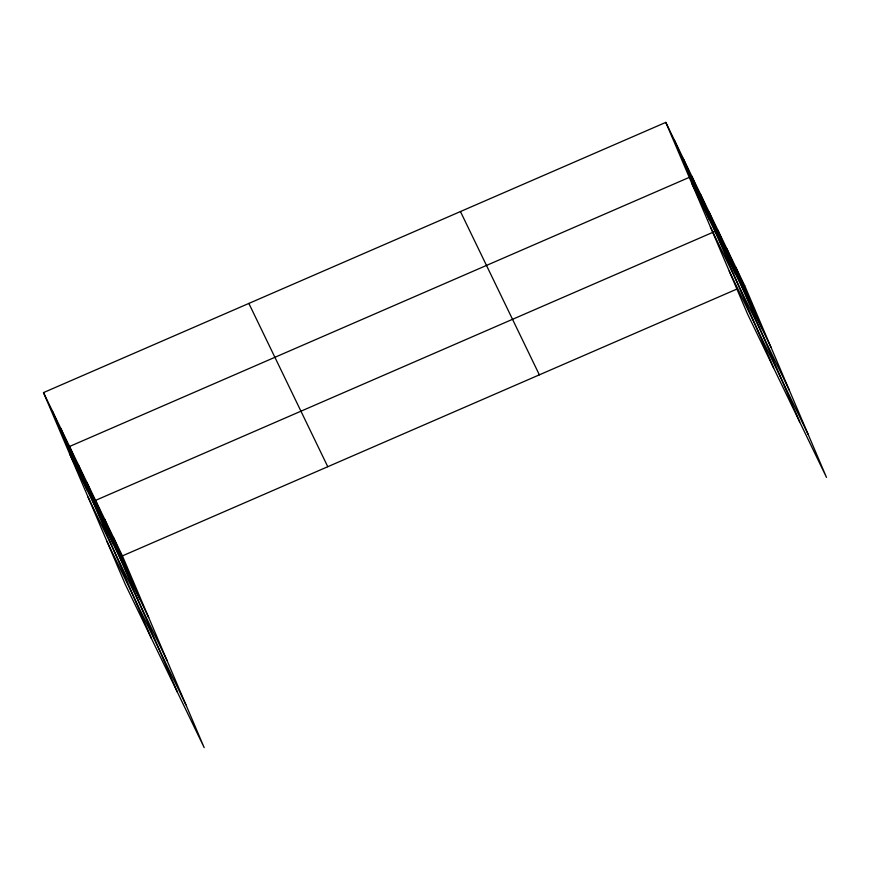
<?xml version="1.0" encoding="UTF-8"?>
<svg xmlns="http://www.w3.org/2000/svg" width="870" height="870" viewBox="0 0 870 870"><rect width="100%" height="100%" fill="white"/><g stroke="black" fill="none" stroke-linecap="round" stroke-linejoin="round"><path stroke-width="1.3" d="M43.5 392.598L122.409 555.886L204.189 747.624L125.28 584.336L43.5 392.598L665.811 122.376L744.72 285.664L826.5 477.402L747.591 314.113L665.811 122.376M122.409 555.886L737.249 288.916M742.23 286.752L744.72 285.664M692.096 184.016L771.005 347.315M710.409 226.95L789.318 390.238M729.277 271.179L808.186 434.478M460.447 211.551L539.356 374.839M248.863 303.423L327.772 466.712M69.796 454.238L148.705 617.526M88.109 497.161L167.007 660.461M106.966 541.401L185.875 704.689M735.77 267.166L762.066 328.806M726.831 248.657L753.126 310.296M799.671 421.885L717.891 230.148L95.58 500.37L177.36 692.107M709.213 212.182L735.498 273.832M700.524 194.227L726.82 255.867M773.637 367.999L691.846 176.262L69.535 446.484L151.326 638.221M683.168 158.296L709.463 219.936M674.489 140.342L700.785 201.981M113.47 537.377L139.755 599.017M104.52 518.879L130.815 580.518M86.902 482.404L113.187 544.044M78.224 464.439L104.509 526.078M60.856 428.518L87.152 490.158M52.178 410.553L78.474 472.192"/></g></svg>
